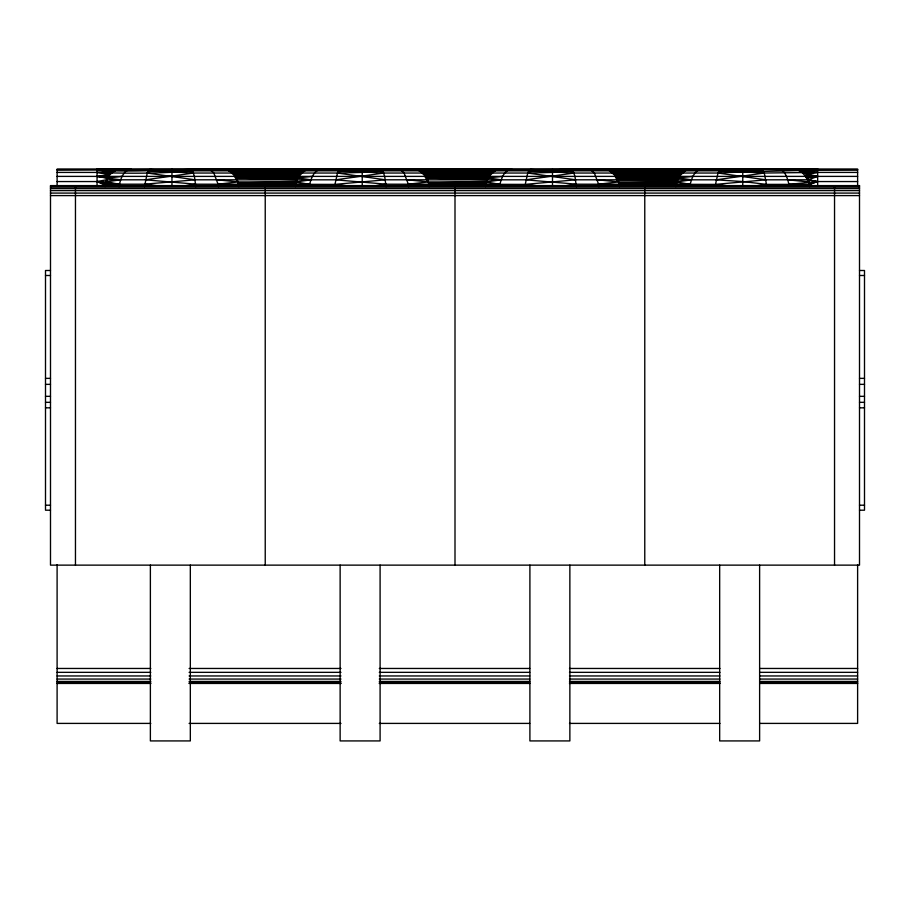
<?xml version="1.0" encoding="UTF-8"?>
<svg xmlns="http://www.w3.org/2000/svg" width="910" height="910" viewBox="0 0 910 910"><rect width="100%" height="100%" fill="white"/><g stroke="black" fill="none" stroke-linecap="round" stroke-linejoin="round"><path stroke-width="1.36" d="M800.311 169.078L797.058 169.522L802.722 173.025L805.395 176.392L808.944 181.932L809.672 186.539L806.544 174.447L804.099 170.841L801.289 169.18L763.922 169.078L719.162 170.841L573.016 170.841L530.098 169.522L381.7 169.522L338.622 170.841L192.488 170.841L149.558 169.522L57.102 169.931M119.039 186.584C120.211 179.679 123.066 170.17 131.142 169.078L114.41 169.078L111.52 170.068L107.471 176.051L105.048 186.539M144.519 186.584L147.227 173.036L148.353 170.841L150.798 169.078M295.318 186.539L297.741 176.051L301.79 170.068L304.679 169.078L321.412 169.078C314.087 169.897 311.163 178.201 309.65 184.389L297.923 186.14M485.587 186.539L488.01 176.051L492.048 170.068L494.949 169.078L511.682 169.078C504.356 169.897 501.433 178.201 499.92 184.389L488.192 186.14M675.846 186.539L678.268 176.051L682.318 170.068L685.219 169.078L701.951 169.078C694.614 169.897 691.702 178.201 690.189 184.389L678.462 186.14M341.068 169.078L338.622 170.841L337.496 173.036L334.971 184.389L238.545 184.184L235.622 174.185L233.301 170.841L230.492 169.18L191.441 169.522C159.989 169.965 128.469 172.411 97.051 169.931L117.299 169.522L111.612 173.036L106.754 178.076L97.051 176.392L57.102 176.392M531.338 169.078L528.892 170.841L527.766 173.036L525.241 184.389L428.815 184.184L425.891 174.185L423.571 170.841L420.761 169.18L149.558 169.522M721.596 169.078L719.162 170.841L718.024 173.036L715.499 184.389L619.084 184.184L616.15 174.185L613.84 170.841L611.031 169.18L573.653 169.078L528.892 170.841L382.757 170.841L339.828 169.522M107.664 186.106L119.426 184.184L105.594 182.853L105.196 185.344L102.477 186.095M229.502 169.078L226.26 169.522L229.183 170.841L237.078 177.837L297.104 177.837L310.936 179.827L296.046 181.932L238.318 182.853L238.875 186.539M419.772 169.078L416.53 169.522L419.453 170.841L427.347 177.837L487.373 177.837L501.205 179.827L486.315 181.932L428.587 182.853L429.133 186.539M610.041 169.078L606.799 169.522L609.723 170.841L617.617 177.837L677.643 177.837L691.463 179.827L676.585 181.932L618.857 182.853L619.403 186.539M209.869 169.522L213.816 173.036L218.059 184.184L238.716 185.344L295.466 185.344L295.716 184.389L238.318 182.853M400.138 169.522L404.085 173.036L408.317 184.184L428.985 185.344L485.735 185.344L485.974 184.389L428.587 182.853M590.397 169.522L594.355 173.036L598.587 184.184L619.255 185.344L676.005 185.344L676.244 184.389L618.857 182.853M857.618 176.392L817.669 176.392L807.887 177.837L807.238 179.816L817.669 181.556L857.618 181.556M295.466 185.344L309.65 184.389L296.046 181.932L238.136 181.932L236.429 179.805L237.157 178.076L297.104 177.837L312.392 176.392M485.735 185.344L499.92 184.389L486.315 181.932L428.405 181.932L426.699 179.805L427.427 178.076L487.373 177.837L502.661 176.392M676.005 185.344L690.189 184.389L676.585 181.932L618.675 181.932L616.957 179.805L617.697 178.076L677.643 177.837L692.931 176.392M108.916 176.392L97.051 176.392L108.176 174.447L108.916 176.392L106.834 177.837L97.051 176.392L805.395 176.392L806.544 174.447L817.669 172.422L857.618 172.422M296.046 181.932L297.331 179.827L297.104 177.837L304.623 170.841L307.569 169.522L230.492 169.18M486.315 181.932L487.589 179.827L487.373 177.837L494.892 170.841L497.838 169.522L420.761 169.18M676.585 181.932L677.859 179.827L677.643 177.837L685.162 170.841L688.108 169.522L611.031 169.18M302.188 169.806L232.403 170.068L229.183 170.841L299.913 171.979L301.87 173.036L298.446 174.447L235.747 174.447L234.598 176.392L236.771 176.927L299.185 176.392L297.945 175.55L235.747 174.447L231.913 173.036L234.166 171.831L299.913 171.979L304.623 170.841L301.79 170.068L226.26 169.522L307.569 169.522L301.79 170.068M492.458 169.806L422.672 170.068L419.453 170.841L490.183 171.979L492.139 173.036L488.704 174.447L426.016 174.447L424.868 176.392L427.04 176.927L489.443 176.392L488.215 175.55L426.016 174.447L422.183 173.036L424.435 171.831L490.183 171.979L494.892 170.841L492.048 170.068L416.53 169.522L497.838 169.522L492.048 170.068M682.728 169.806L612.931 170.068L609.723 170.841L680.441 171.979L682.409 173.036L678.974 174.447L616.275 174.447L615.126 176.392L617.31 176.927L679.713 176.392L678.473 175.55L616.275 174.447L612.453 173.036L614.694 171.831L680.441 171.979L685.162 170.841L682.318 170.068L606.799 169.522L688.108 169.522L682.318 170.068M807.887 177.837L805.395 176.392L807.045 175.539L817.669 176.392L808.455 179.805L765.89 179.816L715.499 184.389L730.491 186.14M719.162 170.841L764.264 173.025L817.669 172.422L805.077 171.979L802.722 173.025L817.669 176.392L805.395 176.392M108.176 174.447L111.612 173.036L110.144 171.342L97.051 169.931L117.299 169.522L97.051 169.078L97.051 186.379M808.842 184.377L817.669 181.556L808.455 179.805M111.612 173.036L108.301 174.185L97.051 172.422L57.102 172.422M540.233 186.14L525.241 184.389L575.62 179.805L716.17 179.827L742.765 181.556L766.47 184.377L809.377 184.377L817.669 181.556L788.89 184.377C787.639 178.895 785.956 172.445 780.666 169.522M805.077 171.979L799.981 170.841L803.2 170.068L857.618 169.931M386.09 186.584L384.691 176.392L382.757 170.841L362.226 172.422L337.496 173.036L193.466 173.036L145.361 179.805L106.265 179.805L97.051 181.556L57.102 181.556M576.348 186.584L574.961 176.392L573.016 170.841L552.495 172.422L527.766 173.036L383.736 173.036L335.631 179.827L195.081 179.805L144.724 184.184L105.367 184.184L97.051 181.556L105.776 181.932L119.426 184.184L105.196 185.344L97.051 181.556L105.594 182.853M530.098 169.522L742.765 169.078L817.669 169.931C784.454 171.182 751.239 171.307 718.024 173.036L574.005 173.036L525.9 179.827L385.351 179.805L334.971 184.389L349.963 186.14M753.912 186.072L766.47 184.377L764.264 173.025L716.17 179.827M799.981 170.841L804.963 171.831L817.669 169.931L797.058 169.522L803.2 170.068M181.716 186.186L195.639 184.184L309.65 184.389M371.974 186.186L385.908 184.184L499.92 184.389M562.243 186.186L576.178 184.184L690.189 184.389M218.389 186.584L218.059 184.184L238.136 181.932L216.967 179.805M408.658 186.584L408.317 184.184L428.405 181.932L407.236 179.805M598.928 186.584L598.587 184.184L618.675 181.932L597.495 179.805M106.754 178.076L120.677 179.805L105.776 181.932L107.073 179.805L106.754 178.076L122.133 176.392M195.821 186.584L194.421 176.392L192.488 170.841C160.774 173.571 128.833 173.662 97.051 172.422L114.364 170.841L111.52 170.068M802.256 169.522L817.669 169.078L817.669 186.379M231.913 173.036L235.622 174.185L299.208 173.036M422.183 173.036L425.891 174.185L489.478 173.036M612.453 173.036L616.15 174.185L679.736 173.036M234.985 173.036L299.913 171.979M425.243 173.036L490.183 171.979M615.513 173.036L680.441 171.979M295.602 184.389L238.716 185.344L238.545 184.184M485.872 184.389L428.985 185.344L428.815 184.184M676.141 184.389L619.255 185.344L619.084 184.184M236.452 176.051L297.945 175.55M426.71 176.051L488.215 175.55M616.98 176.051L678.473 175.55M233.768 171.353L300.88 170.841L229.183 170.841L234.166 171.831M491.15 170.841L419.453 170.841L424.435 171.831M801.289 169.18L817.669 169.078M681.419 170.841L609.723 170.841L614.694 171.831M231.72 169.647L302.723 169.522M421.978 169.647L492.992 169.522M612.248 169.647L683.262 169.522M57.102 169.59L857.618 169.59M618.186 179.805L677.063 179.827M50.494 186.106L859.506 186.106M50.494 187.096L859.506 187.096M50.494 188.597L859.506 188.597M50.494 190.6L859.506 190.6M50.494 193.091L859.506 193.091M50.494 195.593L859.506 195.593M50.494 270.498L45.5 270.498L45.5 510.203L50.494 510.203M859.506 270.498L864.5 270.498L864.5 510.203L859.506 510.203M45.5 275.491L50.494 275.491M859.506 275.491L864.5 275.491M45.5 378.367L50.494 378.367M859.506 378.367L864.5 378.367M45.5 384.361L50.494 384.361M859.506 384.361L864.5 384.361M45.5 396.339L50.494 396.339M859.506 396.339L864.5 396.339M45.5 402.334L50.494 402.334M859.506 402.334L864.5 402.334M45.5 407.828L50.494 407.828M859.506 407.828L864.5 407.828M45.5 505.209L50.494 505.209M859.506 505.209L864.5 505.209M57.102 668.463L150.776 668.463M189.098 668.463L340.977 668.463M379.299 668.463L529.745 668.463M569.489 668.463L719.946 668.463M759.691 668.463L857.618 668.463M57.102 672.342L150.776 672.342M189.098 672.342L340.977 672.342M379.299 672.342L529.745 672.342M569.489 672.342L719.946 672.342M759.691 672.342L857.618 672.342M57.102 675.959L150.776 675.959M189.098 675.959L340.977 675.959M379.299 675.959L529.745 675.959M569.489 675.959L719.946 675.959M759.691 675.959L857.618 675.959M57.102 679.065L150.776 679.065M189.098 679.065L340.977 679.065M379.299 679.065L529.745 679.065M569.489 679.065L719.946 679.065M759.691 679.065L857.618 679.065M57.102 681.442L150.776 681.442M189.098 681.442L340.977 681.442M379.299 681.442L529.745 681.442M569.489 681.442L719.946 681.442M759.691 681.442L857.618 681.442M57.102 682.944L150.776 682.944M189.098 682.944L340.977 682.944M379.299 682.944L529.745 682.944M569.489 682.944L719.946 682.944M759.691 682.944L857.618 682.944M57.102 683.444L150.776 683.444M189.098 683.444L340.977 683.444M379.299 683.444L529.745 683.444M569.489 683.444L719.946 683.444M759.691 683.444L857.618 683.444M150.776 723.404L57.102 723.404L57.102 564.689M189.098 723.404L340.977 723.404M379.299 723.404L529.745 723.404M569.489 723.404L719.946 723.404M759.691 723.404L857.618 723.404L857.618 564.689M616.15 174.185L678.974 174.447L679.713 176.392M425.891 174.185L488.704 174.447L489.443 176.392M235.622 174.185L298.446 174.447L299.185 176.392M720.367 169.522L763.285 170.841L764.264 173.025M574.005 173.036L528.892 170.841M383.736 173.036L338.622 170.841M97.051 169.078L112.453 169.522M193.466 173.036L148.353 170.841M677.859 179.827L617.697 178.076L615.126 176.392L616.957 179.805M487.589 179.827L427.427 178.076L424.868 176.392L426.699 179.805M297.331 179.827L237.157 178.076L234.598 176.392L236.429 179.805M804.963 171.831L817.669 172.422M525.9 179.827L576.178 184.184M335.631 179.827L385.908 184.184M145.361 179.805L195.639 184.184M787.776 179.816L808.944 181.932M788.89 184.377L805.521 186.106M598.587 184.184L615.24 186.061M408.317 184.184L424.97 186.061M218.059 184.184L234.712 186.061M144.724 184.184L159.705 186.049M718.024 173.036L765.89 179.816M527.766 173.036L575.62 179.805M337.496 173.036L385.351 179.805M147.227 173.036L195.081 179.805M809.377 184.377L814.12 186.209M762.239 169.522L763.285 170.841M571.969 169.522L573.016 170.841M381.7 169.522L382.757 170.841M191.441 169.522L192.488 170.841M857.618 186.379L857.618 169.078L57.102 169.078L57.102 186.379M834.538 185.606L834.538 565.133M759.622 565.133L759.622 740.922L719.673 740.922L719.673 565.133M742.765 169.078L742.765 186.379M644.769 185.606L644.769 565.133M569.865 565.133L569.865 740.922L529.904 740.922L529.904 565.133M552.495 169.078L552.495 186.379M455 185.606L455 565.133M380.096 565.133L380.096 740.922L340.135 740.922L340.135 565.133M362.226 169.078L362.226 186.379M265.231 185.606L265.231 565.133M190.326 565.133L190.326 740.922L150.377 740.922L150.377 565.133M171.956 169.078L171.956 186.379M75.462 185.606L75.462 565.133M859.506 185.606L50.494 185.606L50.494 565.133L859.506 565.133L859.506 185.606"/></g></svg>
